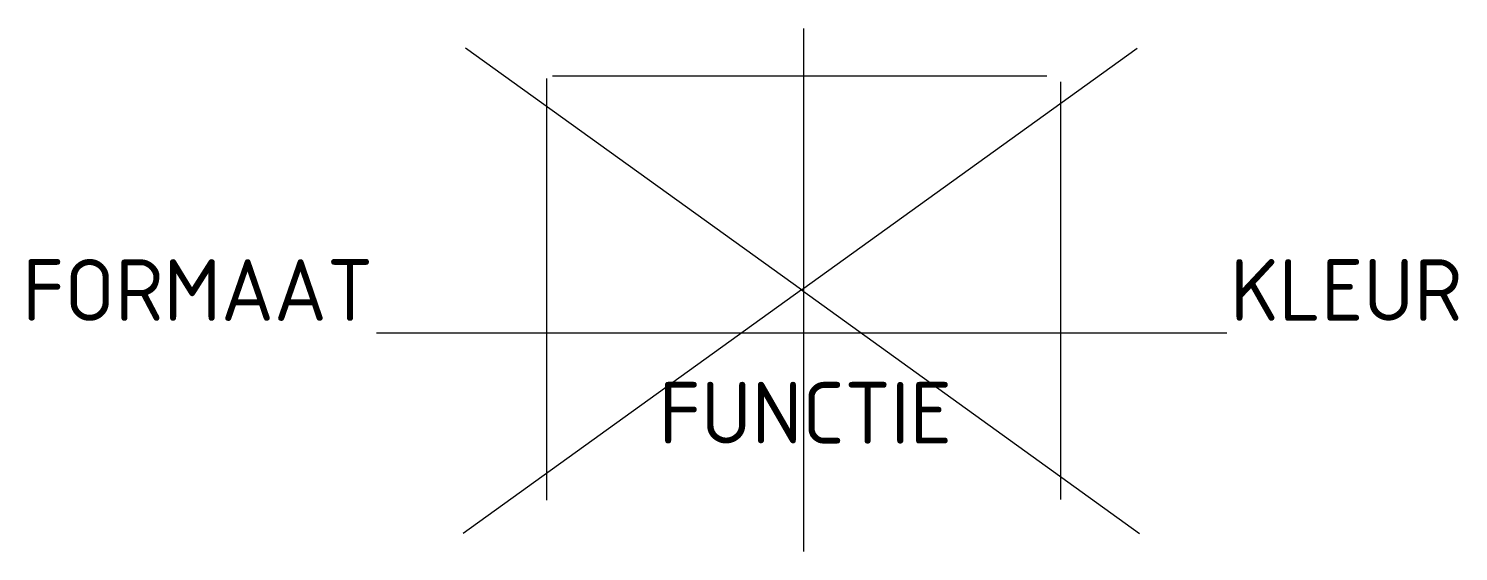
# Model space of a CAD drawing. Extents: x -22.6 to 19.2, y -7.6 to 7.6.
import ezdxf
from ezdxf.enums import TextEntityAlignment as Align

# ---------------------------------------------------------------- set-up
doc = ezdxf.new("R2010")
doc.units = 0
doc.styles.add('NLCS-ISO', font='NLCS-ISO.ttf')

msp = doc.modelspace()

# ---------------------------------------------------------------- linework, layer by layer
at = {"ltscale": 0.1}
for p, q in [((0.071, -7.63), (0.071, 7.629)), ((0, 0), (-9.803, 7.058)), ((0, 0), (9.803, 7.058)), ((-7.429, -6.137), (-7.429, 6.177)), ((-7.262, 6.249), (7.17, 6.249)), ((7.571, -6.113), (7.571, 6.072)), ((0, 0), (-9.871, -7.106)), ((0, 0), (9.871, -7.106)), ((-12.399, -1.251), (12.417, -1.251))]:
    msp.add_line(p, q, dxfattribs=at)

# ---------------------------------------------------------------- texts
at = {"style": 'NLCS-ISO'}
msp.add_attdef('FORMAAT', text='200x200', height=1.8, dxfattribs=at).set_placement((-12.499, 0), align=Align.MIDDLE_RIGHT)
msp.add_attdef('KLEUR', text='G', height=1.8, dxfattribs=at).set_placement((12.517, 0), align=Align.MIDDLE_LEFT)
at = {"style": 'NLCS-ISO', "flags": 1}
msp.add_attdef('FUNCTIE', text='', height=1.8, dxfattribs=at).set_placement((0.116, -3.585), align=Align.MIDDLE_CENTER)

doc.saveas('drawing.dxf')
